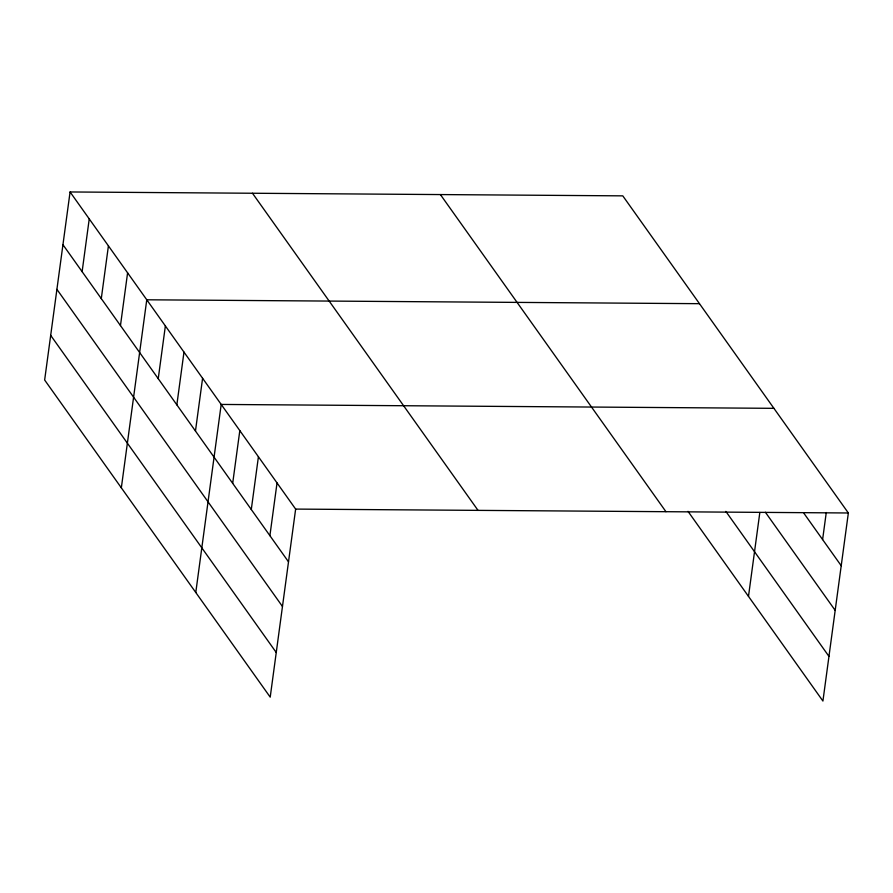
<?xml version="1.0" encoding="UTF-8"?>
<svg xmlns="http://www.w3.org/2000/svg" width="893" height="893" viewBox="0 0 893 893"><rect width="100%" height="100%" fill="white"/><g stroke="black" fill="none" stroke-linecap="round" stroke-linejoin="round"><path stroke-width="1.34" d="M70.078 191.962L44.65 380.016L270.211 697.143L295.639 509.088L70.078 191.962L622.789 195.857L848.35 512.984L822.922 701.038L688.012 511.354M82.123 271.662L89.244 218.919M101.289 298.619L108.421 245.876M120.466 325.577L127.599 272.834M121.336 487.835L146.765 299.791L699.476 303.676M158.24 378.688L165.372 325.945M176.847 404.853L183.98 352.11M195.467 431.018L202.588 378.275M195.779 592.494L221.196 404.44L773.918 408.335M232.682 483.347L239.815 430.605M251.29 509.512L258.423 456.758M269.898 535.666L277.031 482.923M748.49 596.39L759.831 512.493M822.609 539.562L826.271 512.515M295.639 509.088L848.35 512.984M804.001 513.408L841.217 565.727M765.401 512.269L835.178 610.377M725.842 511.399L828.961 656.388M440.394 194.574L665.955 511.7M252.473 193.245L478.034 510.372M62.945 244.704L288.506 561.831M56.906 289.354L282.467 606.481M50.689 335.366L276.25 652.493"/></g></svg>
